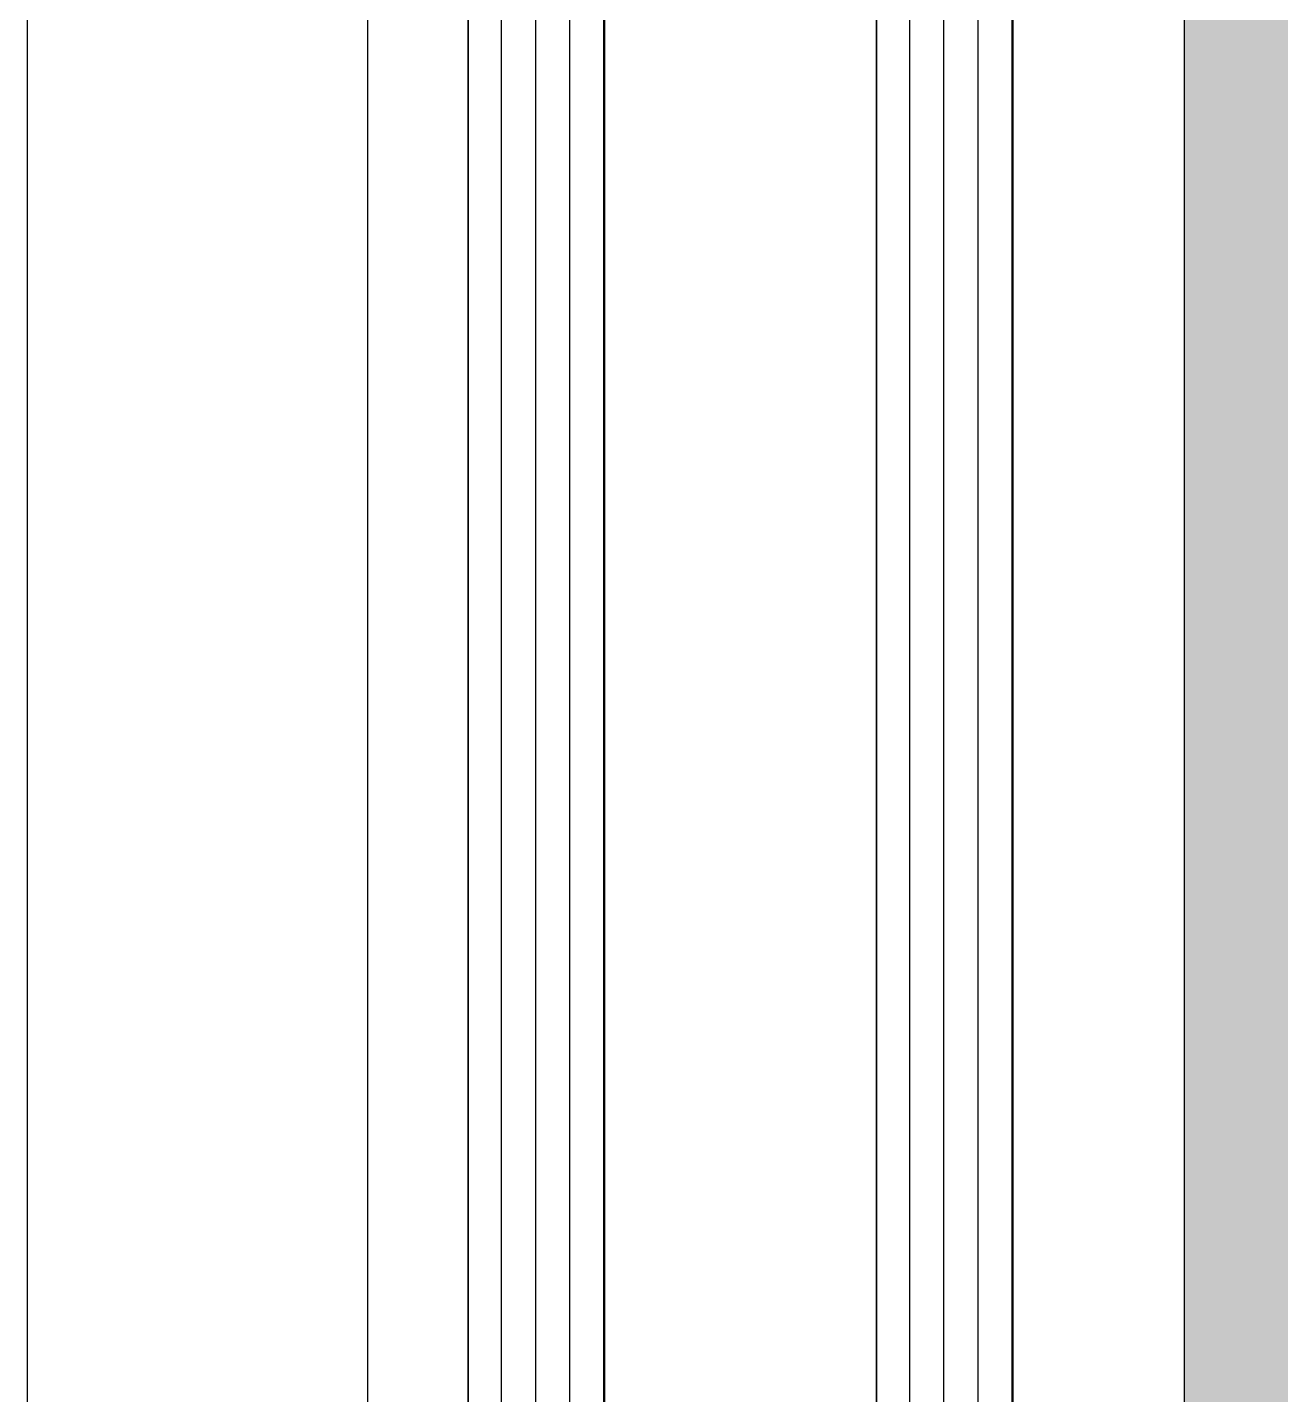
# Model space of a CAD drawing. Header units: millimetres. Extents: x -17234 to -8874, y -2869 to 1211.
# Drawn here: x -17149.7 to -17091.2, y -546.7 to -483 of the extents above; entities that cross this region are included whole.
import ezdxf

# ---------------------------------------------------------------- set-up
doc = ezdxf.new("R2010")
doc.units = ezdxf.units.MM
doc.linetypes.add('ACAD_ISO07W100', pattern=[3, 0, -3])
doc.layers.get('Defpoints').update_dxf_attribs({"linetype": 'ACAD_ISO07W100', "true_color": 0x105689})
for name, color, linetype in [('Gasket Silicone', 20, 'Continuous'), ('Glass', 4, 'Continuous'), ('Profile View', 9, 'Continuous')]:
    doc.layers.add(name, color=color, linetype=linetype)

# ---------------------------------------------------------------- blocks, each defined once
blk = doc.blocks.new('*U9')
at = {"layer": 'Glass', "ltscale": 0.5}
h = blk.add_hatch(dxfattribs=at)
h.set_pattern_fill('ANSI31', color=5, scale=0.5, angle=45)
h.set_pattern_definition([(90, (0, 62.30000000000206), (-1.5875, 3.33066907387547e-16), [])])
h.paths.add_polyline_path([(0, 137.3000000000021), (6.349999999999909, 137.3000000000021), (6.349999999999909, 0), (0, 0)])
h.paths.add_polyline_path([(25.39999999999986, 0), (19.04999999999995, 0), (19.04999999999995, 137.3000000000021), (25.39999999999986, 137.3000000000021)])
at = {"layer": 'Glass'}
h = blk.add_hatch(dxfattribs=at)
h.set_pattern_fill('DOTS', color=9, scale=0.5)
h.set_pattern_definition([(0, (-1613.788650515187, -1630.791331682484), (0.396875, 0.79375), [0, -0.79375])])
h.paths.add_polyline_path([(17.04999999999995, 4.199999999999999), (8.349999999999909, 4.199999999999999, -0.414213562373095), (6.349999999999909, 6.199999999999998), (6.349999999999909, -1.77635683940025e-15, -0.2058701850370426), (19.04999999999995, -1.77635683940025e-15), (19.04999999999995, 6.199999999999999, -0.4142135623730951)])
at = {"layer": 'Defpoints', "linetype": 'ByBlock', "ltscale": 0.5}
for points in [[(0, 137.3000000000021), (6.349999999999909, 137.3000000000021), (6.349999999999909, 0), (0, 0)], [(25.39999999999986, 0), (19.04999999999995, 0), (19.04999999999995, 137.3000000000021), (25.39999999999986, 137.3000000000021)]]:
    blk.add_lwpolyline(points, close=True, dxfattribs=at)
at = {"layer": 'Glass'}
for points in [[(0, 137.3000000000021), (0, 0), (6.349999999999909, 0), (6.349999999999909, 137.3000000000021)], [(19.04999999999995, 137.3000000000021), (19.04999999999995, 0), (25.39999999999986, 0), (25.39999999999986, 137.3000000000021)]]:
    blk.add_lwpolyline(points, dxfattribs=at)
at = {"layer": 'Glass', "color": 3}
for points in [[(19.04999999999995, 6.199999999999999), (19.04999999999995, 11, 0.4142135623730951), (17.04999999999995, 13), (8.349999999999909, 13, 0.4142135623730951), (6.349999999999909, 11), (6.349999999999909, 6.199999999999999, 0.4142135623730951), (8.349999999999909, 4.199999999999999), (17.04999999999995, 4.199999999999999, 0.4142135623730951)], [(18.04999999999995, 6.199999999999999), (18.04999999999995, 11, 0.414213562373095), (17.04999999999995, 12), (8.349999999999909, 12, 0.414213562373095), (7.349999999999909, 11), (7.349999999999909, 6.199999999999999, 0.414213562373095), (8.349999999999909, 5.199999999999999), (17.04999999999995, 5.199999999999999, 0.414213562373095)]]:
    blk.add_lwpolyline(points, format="xyb", close=True, dxfattribs=at)
at = {"layer": 'Glass', "color": 9}
for points in [[(7.64289321881347, 5.49289321881356), (17.75710678118639, 11.70710678118667)], [(7.64289321881347, 11.70710678118644), (17.86423487550928, 5.619464413231707)]]:
    blk.add_lwpolyline(points, dxfattribs=at)
blk.add_lwpolyline([(6.349999999999909, 0, -0.2058701850370426), (19.04999999999995, 0), (19.04999999999995, 6.199999999999999, -0.4142135623730951), (17.04999999999995, 4.199999999999999), (8.349999999999909, 4.199999999999999, -0.4142135623730951), (6.349999999999909, 6.199999999999998)], format="xyb", close=True, dxfattribs=at)

msp = doc.modelspace()

# ---------------------------------------------------------------- hatches: boundary and pattern name
at = {"layer": 'Gasket Silicone', "ltscale": 0.5, "true_color": 0x939598}
h = msp.add_hatch(color=252, dxfattribs=at)
h.dxf.hatch_style = 1
h.paths.add_polyline_path([(-17095.69305710147, -424.2394429800404), (-16997.26805710148, -424.2394429800407), (-16997.26805710147, -625.0394429800458), (-17085.49305710147, -625.0394429800542), (-17085.49305710147, -605.9894429800452), (-17088.69305710147, -605.9894429800439), (-17088.69305710145, -625.0394429800424), (-17091.19305710148, -625.0394429800408), (-17091.19305710147, -580.5894429800409), (-17095.69305710147, -580.5894429800409)])

# ---------------------------------------------------------------- linework, layer by layer
at = {"layer": 'Profile View', "ltscale": 0.5}
for points in [[(-17133.79305710147, -424.2394429800406), (-17133.79305710148, -599.6394429800554), (-17149.66805710147, -599.6394429800552), (-17149.66805710147, -424.2394429800407)], [(-17095.69305710147, -424.2394429800404), (-17095.69305710147, -580.5894429800409), (-17091.19305710145, -580.5894429800409), (-17091.19305710146, -599.639442980046), (-17091.19305710148, -625.0394429800458), (-17088.69305710148, -625.0394429800424), (-17088.69305710147, -605.9894429800427), (-17085.49305710147, -605.9894429800452), (-17085.49305710147, -625.0394429800449), (-16997.26805710147, -625.0394429800458), (-16997.26805710148, -424.2394429800399)]]:
    msp.add_lwpolyline(points, dxfattribs=at)

# ---------------------------------------------------------------- block references
at = {"layer": 'Glass', "xscale": -1}
msp.add_blockref('*U9', (-17103.69305710147, -561.539442980063), dxfattribs=at)

doc.saveas('drawing.dxf')
